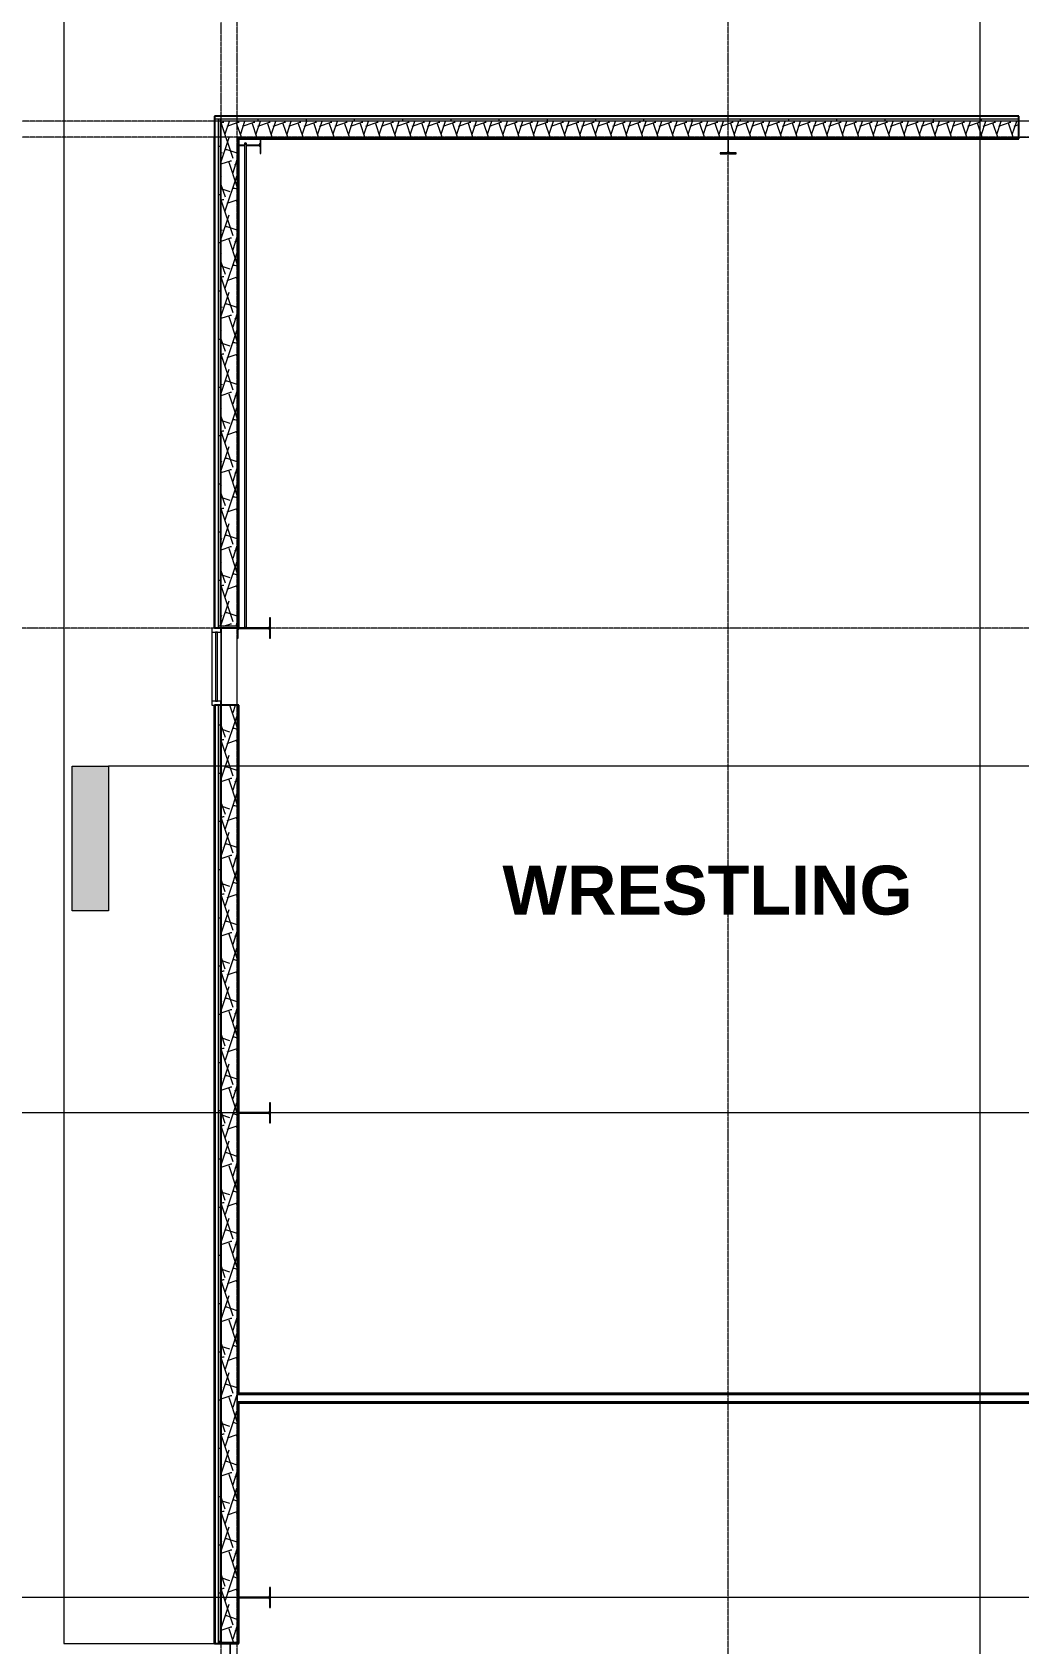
# Model space of a CAD drawing. Header units: inches. Extents: x 25557 to 33164, y -23509 to -20035.
# Drawn here: x 27900 to 28391, y -21649 to -20847 of the extents above; entities that cross this region are included whole.
import ezdxf

# ---------------------------------------------------------------- set-up
doc = ezdxf.new("R2010")
doc.units = ezdxf.units.IN
doc.header["$MEASUREMENT"] = 0
doc.linetypes.add('Grid Line 1_2_', pattern=[0.875, 0.5, -0.125, 0.125, -0.125])
for name, color, linetype, lineweight in [('A-FLOR', 192, 'Continuous', 9), ('A-GLAZ-CURT', 52, 'Continuous', 9), ('A-GLAZ-CWMG', 51, 'Continuous', 9), ('A-WALL', 113, 'Continuous', 25), ('A-WALL-PATT', 111, 'Continuous', 25), ('Conc', 7, 'Continuous', 9), ('G-ANNO-SYMB', 111, 'Continuous', 9), ('I-WALL', 2, 'Continuous', 9), ('L-SITE-WALL', 31, 'Continuous', 9), ('M-AREA-IDEN', 171, 'Continuous', 9), ('S-BEAM', 12, 'Continuous', 9), ('S-COLS', 52, 'Continuous', 9), ('S-GRID', 1, 'Continuous', 9)]:
    doc.layers.add(name, color=color, linetype=linetype, lineweight=lineweight)
doc.styles.add('Arial_B', font='arialbd.ttf', dxfattribs={"height": 24.354149})
pattern_1 = [(45, (5932.32, 0), (-19.00703, 19.00703), []), (45, (5932.32, 28.8), (-19.00703, 19.00703), [])]
pattern_2 = [(0, (5932.319, 0), (61.44, 15.36), [2.534, -43.546, 2.534, -43.546, -245.76]), (0, (5932.319, 0), (61.44, 15.36), [-92.16, 2.534, -89.626, 2.534, -43.546, -107.52]), (0, (5932.319, 0), (61.44, 15.36), [-230.4, 2.534, -28.186, 2.534, -74.266]), (120, (5955.359, 7.68), (-44.02215, 45.528601), [2.534, -43.546, 2.534, -43.546, -245.76]), (120, (5955.359, 7.68), (-44.02215, 45.528601), [-92.16, 2.534, -89.626, 2.534, -43.546, -107.52]), (120, (5955.359, 7.68), (-44.02215, 45.528601), [-230.4, 2.534, -28.186, 2.534, -74.266]), (240, (5963.039, 38.4), (-17.41785, -60.888601), [2.534, -43.546, 2.534, -43.546, -245.76]), (240, (5963.039, 38.4), (-17.41785, -60.888601), [-92.16, 2.534, -89.626, 2.534, -43.546, -107.52]), (240, (5963.039, 38.4), (-17.41785, -60.888601), [-230.4, 2.534, -28.186, 2.534, -74.266])]
pattern_3 = [(0, (5932.32, 0), (0, 24), []), (90, (5932.32, 0), (-24, 1e-15), [])]
pattern_4 = [(161.57, (5933.279, 0.96), (-7.6802237, -0.0009796), [0, -54.643, 6.067, 0]), (18.43, (5931.359, 0.96), (-7.6802237, 0.0009796), [0, -54.643, 6.067, 0]), (108.43, (5933.279, 0.96), (3.8382953, -19.20136532), [18.211, -42.499]), (71.57, (5931.359, 0.96), (3.8382953, 19.20136532), [18.211, -42.499])]

# ---------------------------------------------------------------- blocks, each defined once
blk = doc.blocks.new('Struct_Xcel_Sports Complex_rvt-2-Overall Floor Plan')
at = {"layer": 'A-FLOR', "color": 7}
blk.add_line((22066.14, -21722.93), (22066.14, -21649.18), dxfattribs=at)
at = {"layer": 'L-SITE-WALL', "color": 7}
for p, q in [((22058.14, -21143.93), (22058.14, -20899.55)), ((22058.14, -21649.43), (22058.14, -21182.12)), ((22066.14, -21649.18), (22066.14, -21722.93))]:
    blk.add_line(p, q, dxfattribs=at)
blk = doc.blocks.new('Rectangular Mullion - Exterior 2_ x 4_5_-1142339-Overall Floor Plan')
at = {"layer": 'A-GLAZ-CWMG', "lineweight": 13}
for p, q in [((-2, 3), (0, 3)), ((-2, -1.5), (-2, 3)), ((0, 3), (0, -1.5)), ((0, -1.5), (-2, -1.5))]:
    blk.add_line(p, q, dxfattribs=at)
blk = doc.blocks.new('Rectangular Mullion - Exterior 2_ x 4_5_-1146635-Overall Floor Plan')
at = {"layer": 'A-GLAZ-CWMG', "lineweight": 13}
for p, q in [((0, 3), (-2, 3)), ((-2, 3), (-2, -1.5)), ((0, -1.5), (0, 3)), ((-2, -1.5), (0, -1.5))]:
    blk.add_line(p, q, dxfattribs=at)
blk = doc.blocks.new('Girt_C - 8_D-1279893-Overall Floor Plan')
at = {"layer": 'S-BEAM'}
for p, q in [((22555.27, -20891.55), (22458.52, -20891.55)), ((22458.52, -20899.55), (22551.14, -20899.55))]:
    blk.add_line(p, q, dxfattribs=at)
blk = doc.blocks.new('Girt_C - 8_D-1267882-Overall Floor Plan')
at = {"layer": 'S-BEAM'}
for p, q in [((22061.64, -21143.68), (22061.64, -21182.12)), ((22069.64, -21182.12), (22069.64, -21148.8))]:
    blk.add_line(p, q, dxfattribs=at)
blk = doc.blocks.new('System Panel - Exterior Glazing-827433-Overall Floor Plan')
at = {"layer": 'A-GLAZ-CURT'}
for p, q in [((17.09375, -0.25), (-17.09375, -0.25)), ((-17.09375, -0.25), (-17.09375, -1.25)), ((-17.09375, -1.25), (-17.09375, -0.25)), ((17.09375, -0.25), (-17.09375, -0.25)), ((-17.09375, -1.25), (17.09375, -1.25)), ((-17.09375, -1.25), (17.09375, -1.25)), ((17.09375, -1.25), (17.09375, -0.25)), ((17.09375, -0.25), (17.09375, -1.25))]:
    blk.add_line(p, q, dxfattribs=at)
blk = doc.blocks.new('Rectangular Mullion - Exterior 2_ x 4_5_-V68-Overall Floor Plan')
at = {"layer": 'A-GLAZ-CWMG'}
for p, q in [((22057.02, -22300.37), (22057.02, -22334.55)), ((22061.52, -22300.37), (22061.52, -22334.55))]:
    blk.add_line(p, q, dxfattribs=at)
blk = doc.blocks.new('Round Bar - 1_-1267021-Overall Floor Plan')
at = {"layer": 'S-BEAM'}
for p, q in [((22073.14, -21867.69), (22073.14, -21988.86)), ((22074.14, -21988.86), (22074.14, -21867.69))]:
    blk.add_line(p, q, dxfattribs=at)
for centre, start_param, end_param in [((22073.64, -21867.69), 0, 3.141593), ((22073.64, -21867.69), 3.141593, 6.283185), ((22073.64, -22108.84), 3.926991, 5.497787)]:
    blk.add_ellipse(centre, major_axis=(0.5, 0), ratio=0.507473, start_param=start_param, end_param=end_param, dxfattribs=at)
blk = doc.blocks.new('Round Bar - 1_-V76-Overall Floor Plan')
at = {"layer": 'S-BEAM'}
for p, q in [((22073.14, -21022.63), (22073.14, -21143.8)), ((22074.14, -21143.8), (22074.14, -21022.63))]:
    blk.add_line(p, q, dxfattribs=at)
for centre, start_param, end_param in [((22073.64, -20902.65), 0, 3.141593), ((22073.64, -21143.8), 0, 3.141593), ((22073.64, -21143.8), 3.141593, 6.283185)]:
    blk.add_ellipse(centre, major_axis=(0.5, 0), ratio=0.507473, start_param=start_param, end_param=end_param, dxfattribs=at)
blk = doc.blocks.new('Section - 3_32_ x 3_8_-18514-Overall Floor Plan')
at = {"layer": 'G-ANNO-SYMB'}
blk.add_hatch(color=256, dxfattribs=at).paths.add_polyline_path([(0, 0.375), (0, 0), (-0.09375, 0), (-0.09375, 0.375)], flags=0)
for p, q in [((0, 0.375), (-0.09375, 0.375)), ((-0.09375, 0.375), (-0.09375, 0)), ((0, 0), (0, 0.375)), ((-0.09375, 0), (0, 0))]:
    blk.add_line(p, q, dxfattribs=at)

msp = doc.modelspace()

# ---------------------------------------------------------------- hatches: boundary and pattern name
at = {"layer": 'A-WALL-PATT', "lineweight": 9}
h = msp.add_hatch(dxfattribs=at)
h.set_pattern_fill('FP_18', color=256, style=0, pattern_type=2)
h.set_pattern_definition(pattern_3)
h.paths.add_polyline_path([(27992.46, -21142.93), (27993.46, -21142.93), (27993.46, -20890.55), (27992.46, -20890.55), (27992.46, -21135.94)], flags=0)
h = msp.add_hatch(dxfattribs=at)
h.set_pattern_fill('FP_18', color=256, style=0, pattern_type=2)
h.set_pattern_definition(pattern_3)
h.paths.add_polyline_path([(27993.96, -20891.55), (28390.83, -20891.55), (28390.83, -20890.55), (27993.96, -20890.55)], flags=0)
h = msp.add_hatch(dxfattribs=at)
h.set_pattern_fill('FP_16', color=256, style=0, pattern_type=2)
h.set_pattern_definition(pattern_4)
h.paths.add_polyline_path([(27993.96, -21142.93), (28001.96, -21142.93), (28001.96, -20891.55), (27993.96, -20891.55), (27993.96, -21135.94)], flags=0)
h = msp.add_hatch(dxfattribs=at)
h.set_pattern_fill('FP_16', color=256, style=0, pattern_type=2)
h.set_pattern_definition(pattern_4)
h.paths.add_polyline_path([(28002.71, -20899.55), (28390.83, -20899.55), (28390.83, -20891.55), (28001.96, -20891.55), (28001.96, -20899.55)], flags=0)
h = msp.add_hatch(dxfattribs=at)
h.set_pattern_fill('FP_18', color=256, style=0, pattern_type=2)
h.set_pattern_definition(pattern_3)
h.paths.add_polyline_path([(27992.46, -21648.43), (27993.46, -21648.43), (27993.46, -21182.12), (27992.46, -21182.12), (27992.46, -21639.47)], flags=0)
h = msp.add_hatch(dxfattribs=at)
h.set_pattern_fill('FP_16', color=256, style=0, pattern_type=2)
h.set_pattern_definition(pattern_4)
h.paths.add_polyline_path([(28001.96, -21648.43), (28001.96, -21182.12), (27993.96, -21182.12), (27993.96, -21648.43)], flags=0)
h = msp.add_hatch(dxfattribs=at)
h.set_pattern_fill('FP_15', color=256, style=0, pattern_type=2)
h.set_pattern_definition(pattern_2)
h.paths.add_polyline_path([(28712.33, -21525.3), (28712.96, -21525.3), (28712.96, -21524.68), (28533.84, -21524.68), (28533.84, -21525.3), (28702.13, -21525.3)], flags=0)
h.paths.add_polyline_path([(28530.34, -21525.3), (28530.34, -21524.68), (28001.96, -21524.68), (28001.96, -21525.3), (28425.66, -21525.3)], flags=0)
h = msp.add_hatch(dxfattribs=at)
h.set_pattern_fill('FP_15', color=256, style=0, pattern_type=2)
h.set_pattern_definition(pattern_2)
h.paths.add_polyline_path([(28712.96, -21529.43), (28712.96, -21525.3), (28712.33, -21525.3), (28712.33, -21528.8), (28001.96, -21528.8), (28001.96, -21529.43), (28702.13, -21529.43)], flags=0)
at = {"layer": 'S-COLS'}
h = msp.add_hatch(dxfattribs=at)
h.set_pattern_fill('FP_13', color=256, style=0, pattern_type=2)
h.set_pattern_definition(pattern_1)
h.paths.add_polyline_path([(28242.21, -20907.8), (28250.21, -20907.8), (28250.21, -20907.37), (28247.05, -20907.37), (28246.56, -20907.17), (28246.35, -20906.68), (28246.35, -20900.68), (28246.56, -20900.19), (28247.05, -20899.99), (28250.21, -20899.99), (28250.21, -20899.55), (28242.21, -20899.55), (28242.21, -20899.99), (28245.37, -20899.99), (28245.86, -20900.19), (28246.07, -20900.68), (28246.07, -20906.68), (28245.86, -20907.17), (28245.37, -20907.37), (28242.21, -20907.37)], flags=0)
h = msp.add_hatch(dxfattribs=at)
h.set_pattern_fill('FP_13', color=256, style=0, pattern_type=2)
h.set_pattern_definition(pattern_1)
h.paths.add_polyline_path([(28002.39, -21148.8), (28002.39, -21144.64), (28002.6, -21144.15), (28003.08, -21143.95), (28005.53, -21143.89), (28005.46, -21143.66), (28003.08, -21143.66), (28002.6, -21143.46), (28002.39, -21142.97), (28002.39, -21138.8), (28001.96, -21138.8), (28001.96, -21148.8)], flags=0)
h.paths.add_polyline_path([(28018.03, -21148.8), (28018.46, -21148.8), (28018.46, -21138.8), (28018.03, -21138.8), (28018.03, -21142.97), (28017.82, -21143.46), (28017.33, -21143.66), (28006.46, -21143.66), (28006.39, -21143.88), (28006.43, -21143.95), (28017.33, -21143.95), (28017.82, -21144.15), (28018.03, -21144.64)], flags=0)
h = msp.add_hatch(dxfattribs=at)
h.set_pattern_fill('FP_13', color=256, style=0, pattern_type=2)
h.set_pattern_definition(pattern_1)
h.paths.add_polyline_path([(28018.46, -21390.05), (28018.46, -21380.05), (28018.03, -21380.05), (28018.03, -21384.22), (28017.82, -21384.71), (28017.33, -21384.91), (28003.08, -21384.91), (28002.6, -21384.71), (28002.39, -21384.22), (28002.39, -21380.05), (28001.96, -21380.05), (28001.96, -21390.05), (28002.39, -21390.05), (28002.39, -21385.89), (28002.6, -21385.4), (28003.08, -21385.2), (28017.33, -21385.2), (28017.82, -21385.4), (28018.03, -21385.89), (28018.03, -21390.05)], flags=0)
h = msp.add_hatch(dxfattribs=at)
h.set_pattern_fill('FP_13', color=256, style=0, pattern_type=2)
h.set_pattern_definition(pattern_1)
h.paths.add_polyline_path([(28002.39, -21631.3), (28002.39, -21627.14), (28002.6, -21626.65), (28003.08, -21626.45), (28017.33, -21626.45), (28017.82, -21626.65), (28018.03, -21627.14), (28018.03, -21631.3), (28018.46, -21631.3), (28018.46, -21621.3), (28018.03, -21621.3), (28018.03, -21625.47), (28017.82, -21625.96), (28017.33, -21626.16), (28003.08, -21626.16), (28002.6, -21625.96), (28002.39, -21625.47), (28002.39, -21621.3), (28001.96, -21621.3), (28001.96, -21631.3)], flags=0)

# ---------------------------------------------------------------- linework, layer by layer
at = {"layer": 'A-WALL', "lineweight": 9}
for p, q in [((27990.96, -21143.68), (27990.96, -20889.05)), ((28390.83, -20890.55), (27990.96, -20890.55)), ((27992.46, -20890.55), (27992.46, -21143.68)), ((27993.46, -20890.55), (27993.46, -21142.93)), ((27993.96, -21142.93), (27993.96, -20890.55)), ((28390.83, -20891.55), (27993.96, -20891.55)), ((28001.96, -20899.55), (28001.96, -21142.93)), ((28001.96, -20899.55), (28390.83, -20899.55)), ((28001.96, -21142.93), (27992.46, -21142.93)), ((27990.96, -21182.12), (27990.96, -21649.18)), ((27992.46, -21182.12), (27992.46, -21649.18)), ((27993.46, -21182.12), (27993.46, -21648.43)), ((27993.96, -21182.12), (27993.96, -21648.43)), ((28001.96, -21182.12), (28001.96, -21648.43)), ((28001.96, -21524.68), (28002.71, -21524.68)), ((28001.96, -21525.3), (28530.34, -21525.3)), ((28001.96, -21528.8), (28712.33, -21528.8)), ((28001.96, -21529.43), (28002.71, -21529.43)), ((27992.46, -21648.43), (28001.96, -21648.43))]:
    msp.add_line(p, q, dxfattribs=at)
at = {"layer": 'Conc'}
for p, q in [((27915.55, -20554.93), (27915.55, -21649.18)), ((27915.55, -21649.18), (27990.46, -21649.18))]:
    msp.add_line(p, q, dxfattribs=at)
at = {"layer": 'G-ANNO-SYMB'}
for p, q in [((28371.49, -20818.08), (28371.49, -22908.84)), ((32248.55, -21212.52), (27937.81, -21212.52))]:
    msp.add_line(p, q, dxfattribs=at)
at = {"layer": 'I-WALL', "lineweight": 25}
for p, q in [((28529.72, -21524.68), (28002.71, -21524.68)), ((28002.71, -21529.43), (28712.96, -21529.43))]:
    msp.add_line(p, q, dxfattribs=at)
at = {"layer": 'L-SITE-WALL', "lineweight": 25}
for p, q in [((27990.65, -20889.05), (27990.65, -21143.68)), ((28390.83, -20889.05), (27990.65, -20889.05)), ((28390.83, -20900.3), (28390.83, -20889.05)), ((28002.71, -21143.68), (28002.71, -20900.3)), ((28002.71, -20900.3), (28390.83, -20900.3)), ((27990.65, -21143.68), (28002.71, -21143.68)), ((28002.71, -21182.12), (27990.65, -21182.12)), ((27990.65, -21182.12), (27990.65, -21649.18)), ((28002.71, -21524.68), (28002.71, -21182.12)), ((28002.71, -21649.18), (28002.71, -21529.43)), ((27990.65, -21649.18), (28002.71, -21649.18))]:
    msp.add_line(p, q, dxfattribs=at)
at = {"layer": 'S-COLS', "lineweight": 15}
for p, q in [((28002.39, -20899.55), (28001.96, -20899.55)), ((28001.96, -20899.55), (28001.96, -20907.55)), ((28002.39, -20902.72), (28002.39, -20899.55)), ((28013.71, -20899.55), (28013.28, -20899.55)), ((28013.28, -20899.55), (28013.28, -20902.72)), ((28013.71, -20907.55), (28013.71, -20899.55)), ((28250.21, -20899.55), (28242.21, -20899.55)), ((28242.21, -20899.55), (28242.21, -20899.99)), ((28242.21, -20899.99), (28245.37, -20899.99)), ((28246.07, -20900.68), (28246.07, -20906.68)), ((28246.35, -20906.68), (28246.35, -20900.68)), ((28247.05, -20899.99), (28250.21, -20899.99)), ((28250.21, -20899.99), (28250.21, -20899.55)), ((28001.96, -20907.55), (28002.39, -20907.55)), ((28002.39, -20907.55), (28002.39, -20904.39)), ((28005.46, -20903.41), (28003.08, -20903.41)), ((28003.08, -20903.7), (28005.46, -20903.7)), ((28012.58, -20903.41), (28006.46, -20903.41)), ((28006.46, -20903.7), (28012.58, -20903.7)), ((28013.28, -20904.39), (28013.28, -20907.55)), ((28013.28, -20907.55), (28013.71, -20907.55)), ((28245.37, -20907.37), (28242.21, -20907.37)), ((28242.21, -20907.37), (28242.21, -20907.8)), ((28242.21, -20907.8), (28250.21, -20907.8)), ((28250.21, -20907.37), (28247.05, -20907.37)), ((28250.21, -20907.8), (28250.21, -20907.37)), ((28002.39, -21138.8), (28001.96, -21138.8)), ((28001.96, -21138.8), (28001.96, -21148.8)), ((28002.39, -21142.97), (28002.39, -21138.8)), ((28018.46, -21138.8), (28018.03, -21138.8)), ((28018.03, -21138.8), (28018.03, -21142.97)), ((28018.46, -21148.8), (28018.46, -21138.8)), ((28001.96, -21148.8), (28002.39, -21148.8)), ((28002.39, -21148.8), (28002.39, -21144.64)), ((28005.46, -21143.66), (28003.08, -21143.66)), ((28003.08, -21143.95), (28005.58, -21143.95)), ((28006.34, -21143.95), (28017.33, -21143.95)), ((28017.33, -21143.66), (28006.46, -21143.66)), ((28018.03, -21144.64), (28018.03, -21148.8)), ((28018.03, -21148.8), (28018.46, -21148.8)), ((28002.39, -21380.05), (28001.96, -21380.05)), ((28001.96, -21380.05), (28001.96, -21390.05)), ((28002.39, -21384.22), (28002.39, -21380.05)), ((28018.46, -21380.05), (28018.03, -21380.05)), ((28018.03, -21380.05), (28018.03, -21384.22)), ((28018.46, -21390.05), (28018.46, -21380.05)), ((28002.39, -21390.05), (28002.39, -21385.89)), ((28017.33, -21384.91), (28003.08, -21384.91)), ((28003.08, -21385.2), (28017.33, -21385.2)), ((28018.03, -21385.89), (28018.03, -21390.05)), ((28001.96, -21390.05), (28002.39, -21390.05)), ((28018.03, -21390.05), (28018.46, -21390.05)), ((28002.39, -21621.3), (28001.96, -21621.3)), ((28001.96, -21621.3), (28001.96, -21631.3)), ((28002.39, -21625.47), (28002.39, -21621.3)), ((28018.46, -21621.3), (28018.03, -21621.3)), ((28018.03, -21621.3), (28018.03, -21625.47)), ((28018.46, -21631.3), (28018.46, -21621.3)), ((28002.39, -21631.3), (28002.39, -21627.14)), ((28017.33, -21626.16), (28003.08, -21626.16)), ((28003.08, -21626.45), (28017.33, -21626.45)), ((28018.03, -21627.14), (28018.03, -21631.3)), ((28001.96, -21631.3), (28002.39, -21631.3)), ((28018.03, -21631.3), (28018.46, -21631.3))]:
    msp.add_line(p, q, dxfattribs=at)
for centre, start, end in [((28245.37, -20900.68), 0, 90), ((28247.05, -20900.68), 90, 180), ((28003.08, -20902.72), 180, 270), ((28003.08, -20904.39), 90, 180), ((28012.58, -20902.72), 270, 0), ((28012.58, -20904.39), 0, 90), ((28245.37, -20906.68), 270, 0), ((28247.05, -20906.68), 180, 270), ((28003.08, -21142.97), 180, 270), ((28003.08, -21144.64), 90, 180), ((28017.33, -21142.97), 270, 0), ((28017.33, -21144.64), 0, 90), ((28003.08, -21384.22), 180, 270), ((28003.08, -21385.89), 90, 180), ((28017.33, -21384.22), 270, 0), ((28017.33, -21385.89), 0, 90), ((28003.08, -21625.47), 180, 270), ((28003.08, -21627.14), 90, 180), ((28017.33, -21625.47), 270, 0), ((28017.33, -21627.14), 0, 90)]:
    msp.add_arc(centre, 0.691, start, end, dxfattribs=at)
at = {"layer": 'S-GRID', "linetype": 'Grid Line 1_2_'}
for p, q in [((28001.96, -23155.1), (28001.96, -20130.85)), ((28246.21, -23155.1), (28246.21, -20130.85)), ((27993.96, -22996.34), (27993.96, -20226.85)), ((28804.17, -20891.55), (27499.68, -20891.55)), ((28804.17, -20899.55), (27403.68, -20899.55)), ((28697.33, -21143.8), (27403.68, -21143.8)), ((32359.66, -21385.05), (27403.68, -21385.05)), ((33029.79, -21385.05), (27860.33, -21385.05)), ((32359.66, -21626.3), (27403.68, -21626.3)), ((33029.79, -21626.3), (27860.33, -21626.3))]:
    msp.add_line(p, q, dxfattribs=at)

# ---------------------------------------------------------------- block references
at = {"lineweight": 5}
msp.add_blockref('Struct_Xcel_Sports Complex_rvt-2-Overall Floor Plan', (5932.32, 0), dxfattribs=at)
at = {"layer": 'A-GLAZ-CURT', "rotation": 89.99999999996285}
msp.add_blockref('System Panel - Exterior Glazing-827433-Overall Floor Plan', (27990.83, -21163.02), dxfattribs=at)
at = {"layer": 'A-GLAZ-CWMG', "extrusion": (0, 0, -1), "rotation": 90.00000000003713}
msp.add_blockref('Rectangular Mullion - Exterior 2_ x 4_5_-1142339-Overall Floor Plan', (-27990.83, -21143.93), dxfattribs=at)
at = {"layer": 'A-GLAZ-CWMG'}
msp.add_blockref('Rectangular Mullion - Exterior 2_ x 4_5_-V68-Overall Floor Plan', (5932.32, 1154.44), dxfattribs=at)
at = {"layer": 'A-GLAZ-CWMG', "rotation": 269.9999999999629}
msp.add_blockref('Rectangular Mullion - Exterior 2_ x 4_5_-1146635-Overall Floor Plan', (27990.83, -21182.12), dxfattribs=at)
at = {"layer": 'G-ANNO-SYMB', "extrusion": (0, 0, -1), "xscale": 191.9999999999999, "yscale": 191.9999999999999, "zscale": 191.9999999999999, "rotation": 180}
msp.add_blockref('Section - 3_32_ x 3_8_-18514-Overall Floor Plan', (-27937.81, -21212.52), dxfattribs=at)
at = {"layer": 'S-BEAM'}
for name, p in [('Girt_C - 8_D-1279893-Overall Floor Plan', (5932.32, 0)), ('Round Bar - 1_-V76-Overall Floor Plan', (5932.32, 0)), ('Round Bar - 1_-1267021-Overall Floor Plan', (5932.32, 965)), ('Girt_C - 8_D-1267882-Overall Floor Plan', (5932.32, 0))]:
    msp.add_blockref(name, p, dxfattribs=at)

# ---------------------------------------------------------------- texts
at = {"layer": 'M-AREA-IDEN', "insert": (28235.96, -21262.07), "char_height": 24.354, "width": 236.736, "attachment_point": 2, "line_spacing_factor": 0.938532, "style": 'Arial_B'}
msp.add_mtext('WRESTLING', dxfattribs=at)

doc.saveas('drawing.dxf')
